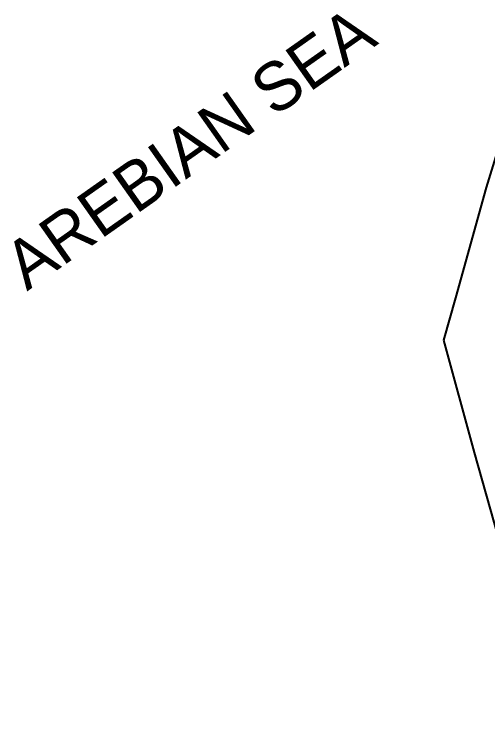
# Model space of a CAD drawing. Header units: metres. Extents: x 318393 to 319412, y 1868341 to 1869380.
# Drawn here: x 318393.4 to 318521.4, y 1869057.6 to 1869248.1 of the extents above; entities that cross this region are included whole.
import ezdxf

# ---------------------------------------------------------------- set-up
doc = ezdxf.new("R2010")
doc.units = ezdxf.units.M
doc.header["$LTSCALE"] = 0.3
doc.header["$MEASUREMENT"] = 0
doc.layers.add('POLY_WATER', color=4, linetype='CONTINUOUS')
doc.layers.add('TEXT_MAPOUT', color=7, linetype='CONTINUOUS')

msp = doc.modelspace()

# ---------------------------------------------------------------- linework, layer by layer
at = {"layer": 'POLY_WATER'}
for p, q in [((318530.55, 1869232.7), (318520.97, 1869201.27)), ((318520.97, 1869201.27), (318512.71, 1869171.38)), ((318512.71, 1869171.38), (318509.39, 1869159.93)), ((318509.39, 1869159.93), (318517.73, 1869129.6)), ((318517.73, 1869129.6), (318537.88, 1869057.59))]:
    msp.add_line(p, q, dxfattribs=at)

# ---------------------------------------------------------------- texts
at = {"layer": 'TEXT_MAPOUT'}
msp.add_text('AREBIAN SEA', height=13.0665, rotation=35.1703, dxfattribs=at).set_placement((318396.91, 1869173.11))

doc.saveas('drawing.dxf')
